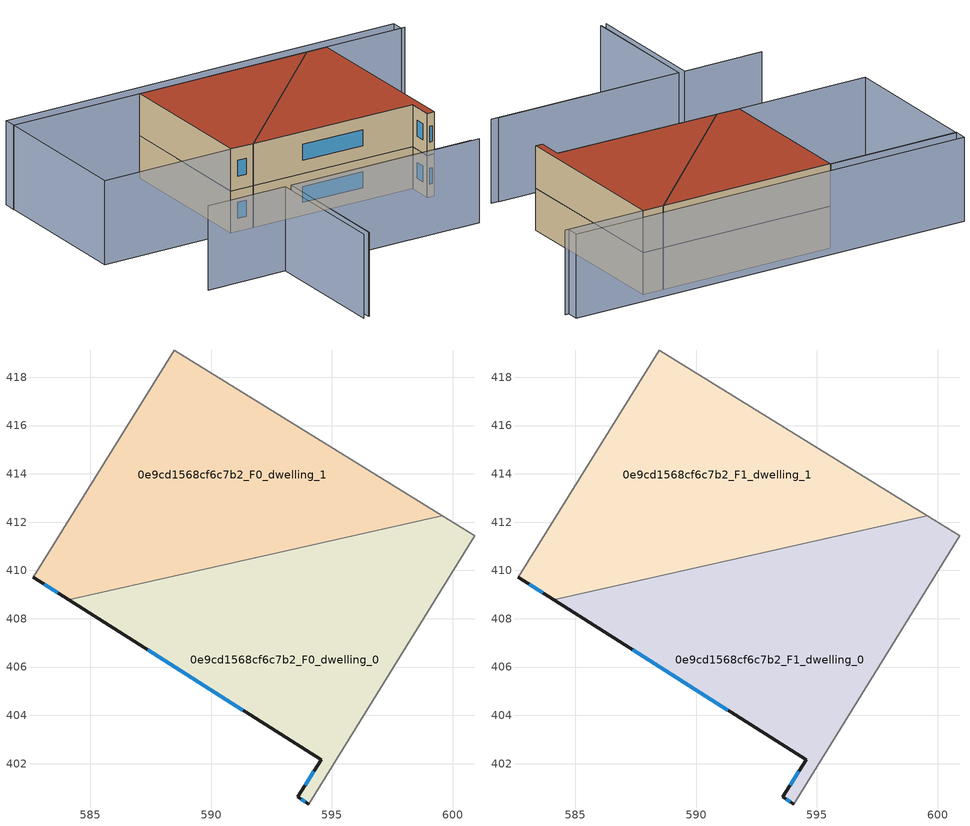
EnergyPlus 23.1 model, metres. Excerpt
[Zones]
0e9cd1568cf6c7b2_F0_dwelling_0
 floor ground (EU_floor_Construction): 600.91,411.43 594.04,400.33 593.58,400.62 594.56,402.16 584.11,408.78 599.57,412.26 z0
 wall outside (EU_wall_Construction): 584.11,408.78 594.56,402.16 593.58,400.62 594.04,400.33 z0:3
 wall adiabatic (EU_wall_Construction): 594.04,400.33 600.91,411.43 599.57,412.26 z0:3
 wall to 0e9cd1568cf6c7b2_F0_dwelling_1 (EU_wall_Construction): 599.57,412.26 584.11,408.78 z0:3
 window (EU_Window_Construction): 587.37,406.72 591.3,404.22 / 593.73,400.53 593.9,400.42 / 594.25,401.68 593.89,401.1 z0.93:2.07
0e9cd1568cf6c7b2_F0_dwelling_1
 floor ground (EU_floor_Construction): 599.57,412.26 584.11,408.78 582.64,409.71 588.46,419.13 z0
 wall outside (EU_wall_Construction): 582.64,409.71 584.11,408.78 z0:3
 wall adiabatic (EU_wall_Construction): 599.57,412.26 588.46,419.13 582.64,409.71 z0:3
 window (EU_Window_Construction): 583.1,409.42 583.65,409.07 z0.93:2.07
0e9cd1568cf6c7b2_F1_dwelling_0
 floor to 0e9cd1568cf6c7b2_F0_dwelling_0 (EU_floor_Construction): 600.9,411.43 594.04,400.33 593.58,400.62 594.56,402.16 584.11,408.78 599.57,412.26 z3
 wall outside (EU_wall_Construction): 584.11,408.78 594.56,402.16 593.58,400.62 594.04,400.33 z3:6
 wall adiabatic (EU_wall_Construction): 594.04,400.33 600.91,411.43 599.57,412.26 z3:6
 wall to 0e9cd1568cf6c7b2_F1_dwelling_1 (EU_wall_Construction): 599.57,412.26 584.11,408.78 z3:6
 window (EU_Window_Construction): 587.37,406.72 591.3,404.22 / 593.73,400.53 593.9,400.42 / 594.25,401.68 593.89,401.1 z3.93:5.07
 roof outside (EU_roof_Construction): 594.56,402.16 593.58,400.62 594.04,400.33 600.91,411.43 599.57,412.26 584.11,408.78 z6
0e9cd1568cf6c7b2_F1_dwelling_1
 floor to 0e9cd1568cf6c7b2_F0_dwelling_1 (EU_floor_Construction): 599.57,412.26 584.11,408.78 582.64,409.71 588.46,419.13 z3
 wall outside (EU_wall_Construction): 582.64,409.71 584.11,408.78 z3:6
 wall adiabatic (EU_wall_Construction): 599.57,412.26 588.46,419.13 582.64,409.71 z3:6
 window (EU_Window_Construction): 583.1,409.42 583.65,409.07 z3.93:5.07
 roof outside (EU_roof_Construction): 599.57,412.26 588.46,419.13 582.64,409.71 584.11,408.78 z6
shading: 573.83,395.5 578.8,403.49 / 573.83,395.45 578.8,403.49 / 578.8,403.49 591.24,395.74 / 578.8,403.49 590.77,396.09 / 600.91,411.43 606.09,408.23 / 573.31,406.9 578.41,403.73 / 578.41,403.73 573.36,395.63 / 605.88,408.36 580.09,424.3 / 580.09,424.3 580.6,425.12 / 580.6,425.12 606.38,409.18 / 606.38,409.18 605.88,408.36 / 574.26,414.92 580.1,424.32 / 580.1,424.32 588.47,419.12 / 588.47,419.12 582.63,409.72 / 582.63,409.72 574.26,414.92 z0:6
[Building]
EU S2 Campaign: North Axis=0; Terrain=City; Solar Distribution=FullExterior
[Site:Location]
Montreal-Trudeau.Intl.AP: Latitude=45.4667; Longitude=-73.75; Time Zone=-5; Elevation=36
[SizingPeriod:WeatherFileDays]
AnnualSizingPeriod: Begin Month=1; Begin Day of Month=1; End Month=12; End Day of Month=31; Day of Week for Start Day=Monday; Use Weather File Daylight Saving Period=No; Use Weather File Rain and Snow Indicators=No
[MATERIAL]
EU_InternalMass_Material: Roughness=MediumRough; Thickness=0.1; Conductivity=1; Density=1800; Specific Heat=900; Thermal Absorptance=0.9; Solar Absorptance=0.7; Visible Absorptance=0.7
[MATERIAL:NOMASS] Roughness=MediumRough; Thermal Absorptance=0.9; Solar Absorptance=0.7; Visible Absorptance=0.7
Name | Thermal Resistance
EU_wall_NoMass; EU_floor_NoMass | 1.36485
EU_roof_NoMass | 2.55992
[WINDOWMATERIAL:SIMPLEGLAZINGSYSTEM]
EU_Window_SimpleGlazing: UFactor=3.92339; Solar Heat Gain Coefficient=0.8; Visible Transmittance=0.8
[CONSTRUCTION]
EU_wall_Construction: EU_wall_NoMass
EU_roof_Construction: EU_roof_NoMass
EU_floor_Construction: EU_floor_NoMass
EU_Window_Construction: EU_Window_SimpleGlazing
EU_InternalMass_Construction: EU_InternalMass_Material
[ZONE] Type=1; Multiplier=1; Ceiling Height=autocalculate; Floor Area=autocalculate; Part of Total Floor Area=Yes
Name | Volume
0e9cd1568cf6c7b2_F0_dwelling_0 | 246.148
0e9cd1568cf6c7b2_F1_dwelling_0 | 246.146
0e9cd1568cf6c7b2_F0_dwelling_1 | 246.155
0e9cd1568cf6c7b2_F1_dwelling_1 | 246.156
[INTERNALMASS] Construction=EU_InternalMass_Construction
Name | Zone or ZoneList | Surface Area
0e9cd1568cf6c7b2_F0_dwelling_0_EU_InternalMass | 0e9cd1568cf6c7b2_F0_dwelling_0 | 82.049
0e9cd1568cf6c7b2_F0_dwelling_1_EU_InternalMass | 0e9cd1568cf6c7b2_F0_dwelling_1 | 82.052
0e9cd1568cf6c7b2_F1_dwelling_0_EU_InternalMass | 0e9cd1568cf6c7b2_F1_dwelling_0 | 82.049
0e9cd1568cf6c7b2_F1_dwelling_1_EU_InternalMass | 0e9cd1568cf6c7b2_F1_dwelling_1 | 82.052
[OTHEREQUIPMENT] Fuel Type=Electricity; Design Level Calculation Method=Watts/Area; Power per Zone Floor Area=1; Fraction Latent=0; Fraction Radiant=0; Fraction Lost=0; Carbon Dioxide Generation Rate=0; EndUse Subcategory=EU_Step8_InternalGains
Name | Zone or ZoneList or Space or SpaceList | Schedule
EU_Step8_InternalGain_0e9cd1568cf6c7b2_F0_dwelling_0_f000 | 0e9cd1568cf6c7b2_F0_dwelling_0 | EU_Step8_GainSchedule_0e9cd1568cf6c7b2_F0_dwelling_0_f000
EU_Step8_InternalGain_0e9cd1568cf6c7b2_F0_dwelling_1_f000 | 0e9cd1568cf6c7b2_F0_dwelling_1 | EU_Step8_GainSchedule_0e9cd1568cf6c7b2_F0_dwelling_1_f000
EU_Step8_InternalGain_0e9cd1568cf6c7b2_F1_dwelling_0_f000 | 0e9cd1568cf6c7b2_F1_dwelling_0 | EU_Step8_GainSchedule_0e9cd1568cf6c7b2_F1_dwelling_0_f000
EU_Step8_InternalGain_0e9cd1568cf6c7b2_F1_dwelling_1_f000 | 0e9cd1568cf6c7b2_F1_dwelling_1 | EU_Step8_GainSchedule_0e9cd1568cf6c7b2_F1_dwelling_1_f000
[ZONEVENTILATION:DESIGNFLOWRATE] Schedule=EU_AlwaysOn; Design Flow Rate Calculation Method=AirChanges/Hour; Air Changes per Hour=0.860309; Ventilation Type=Natural; Fan Pressure Rise=0; Fan Total Efficiency=1; Constant Term Coefficient=1; Temperature Term Coefficient=0; Velocity Term Coefficient=0; Velocity Squared Term Coefficient=0; Minimum Indoor Temperature=-100; Maximum Indoor Temperature=100; Delta Temperature=-100; Minimum Outdoor Temperature=-100; Maximum Outdoor Temperature=100; Maximum Wind Speed=40
Name | Zone or ZoneList or Space or SpaceList
EU_ConstantAir_0e9cd1568cf6c7b2_F0_dwelling_0 | 0e9cd1568cf6c7b2_F0_dwelling_0
EU_ConstantAir_0e9cd1568cf6c7b2_F0_dwelling_1 | 0e9cd1568cf6c7b2_F0_dwelling_1
EU_ConstantAir_0e9cd1568cf6c7b2_F1_dwelling_0 | 0e9cd1568cf6c7b2_F1_dwelling_0
EU_ConstantAir_0e9cd1568cf6c7b2_F1_dwelling_1 | 0e9cd1568cf6c7b2_F1_dwelling_1
[HVACTEMPLATE:THERMOSTAT] Constant Heating Setpoint=20; Constant Cooling Setpoint=50
EU_HeatOnly_0e9cd1568cf6c7b2_F0_dwelling_0; EU_HeatOnly_0e9cd1568cf6c7b2_F0_dwelling_1; EU_HeatOnly_0e9cd1568cf6c7b2_F1_dwelling_0; EU_HeatOnly_0e9cd1568cf6c7b2_F1_dwelling_1
[HVACTEMPLATE:ZONE:IDEALLOADSAIRSYSTEM] System Availability Schedule=EU_AlwaysOn; Maximum Heating Supply Air Temperature=50; Minimum Cooling Supply Air Temperature=13; Maximum Heating Supply Air Humidity Ratio=0.0156; Minimum Cooling Supply Air Humidity Ratio=0.0077; Heating Limit=NoLimit; Cooling Limit=NoLimit; Heating Availability Schedule=EU_AlwaysOn; Cooling Availability Schedule=EU_CoolingOff; Dehumidification Control Type=ConstantSensibleHeatRatio; Cooling Sensible Heat Ratio=0.7; Dehumidification Setpoint=60; Humidification Control Type=None; Humidification Setpoint=30; Outdoor Air Method=None; Outdoor Air Flow Rate per Person=0.00944; Outdoor Air Flow Rate per Zone Floor Area=0; Outdoor Air Flow Rate per Zone=0; Demand Controlled Ventilation Type=None; Outdoor Air Economizer Type=NoEconomizer; Heat Recovery Type=None; Sensible Heat Recovery Effectiveness=0.7; Latent Heat Recovery Effectiveness=0.65
Name | Template Thermostat
0e9cd1568cf6c7b2_F0_dwelling_0 | EU_HeatOnly_0e9cd1568cf6c7b2_F0_dwelling_0
0e9cd1568cf6c7b2_F0_dwelling_1 | EU_HeatOnly_0e9cd1568cf6c7b2_F0_dwelling_1
0e9cd1568cf6c7b2_F1_dwelling_0 | EU_HeatOnly_0e9cd1568cf6c7b2_F1_dwelling_0
0e9cd1568cf6c7b2_F1_dwelling_1 | EU_HeatOnly_0e9cd1568cf6c7b2_F1_dwelling_1
[SIZING:ZONE] Zone Cooling Design Supply Air Temperature Input Method=SupplyAirTemperature; Zone Cooling Design Supply Air Temperature=13; Zone Heating Design Supply Air Temperature Input Method=SupplyAirTemperature; Zone Heating Design Supply Air Temperature=50; Zone Cooling Design Supply Air Humidity Ratio=0.008; Zone Heating Design Supply Air Humidity Ratio=0.008; Cooling Design Air Flow Method=DesignDay; Cooling Design Air Flow Rate=0; Cooling Minimum Air Flow per Zone Floor Area=0.000762; Cooling Minimum Air Flow=0; Cooling Minimum Air Flow Fraction=0.2; Heating Design Air Flow Method=DesignDay; Heating Design Air Flow Rate=0; Heating Maximum Air Flow per Zone Floor Area=0.002032; Heating Maximum Air Flow=0.141576; Heating Maximum Air Flow Fraction=0.3; Account for Dedicated Outdoor Air System=No; Dedicated Outdoor Air System Control Strategy=NeutralSupplyAir; Dedicated Outdoor Air Low Setpoint Temperature for Design=autosize; Dedicated Outdoor Air High Setpoint Temperature for Design=autosize; Zone Load Sizing Method=Sensible Load Only No Latent Load; Zone Latent Cooling Design Supply Air Humidity Ratio Input Method=HumidityRatioDifference; Zone Cooling Design Supply Air Humidity Ratio Difference=0.005; Zone Latent Heating Design Supply Air Humidity Ratio Input Method=HumidityRatioDifference; Zone Humidification Design Supply Air Humidity Ratio Difference=0.005
0e9cd1568cf6c7b2_F0_dwelling_0; 0e9cd1568cf6c7b2_F0_dwelling_1; 0e9cd1568cf6c7b2_F1_dwelling_0; 0e9cd1568cf6c7b2_F1_dwelling_1
[SCHEDULE:CONSTANT]
Name | Hourly Value
EU_AlwaysOn | 1
EU_CoolingOff | 0
[SCHEDULE:FILE] Column Number=1; Rows to Skip at Top=0; Number of Hours of Data=8760; Column Separator=Comma; Interpolate to Timestep=No; Minutes per Item=60; Adjust Schedule for Daylight Savings=Yes
Name | File
EU_Step8_GainSchedule_0e9cd1568cf6c7b2_F0_dwelling_0_f000 | ../../schedules/0e9cd1568cf6c7b2/0e9cd1568cf6c7b2_F0_dwelling_0_f000_gain.csv
EU_Step8_GainSchedule_0e9cd1568cf6c7b2_F0_dwelling_1_f000 | ../../schedules/0e9cd1568cf6c7b2/0e9cd1568cf6c7b2_F0_dwelling_1_f000_gain.csv
EU_Step8_GainSchedule_0e9cd1568cf6c7b2_F1_dwelling_0_f000 | ../../schedules/0e9cd1568cf6c7b2/0e9cd1568cf6c7b2_F1_dwelling_0_f000_gain.csv
EU_Step8_GainSchedule_0e9cd1568cf6c7b2_F1_dwelling_1_f000 | ../../schedules/0e9cd1568cf6c7b2/0e9cd1568cf6c7b2_F1_dwelling_1_f000_gain.csv
